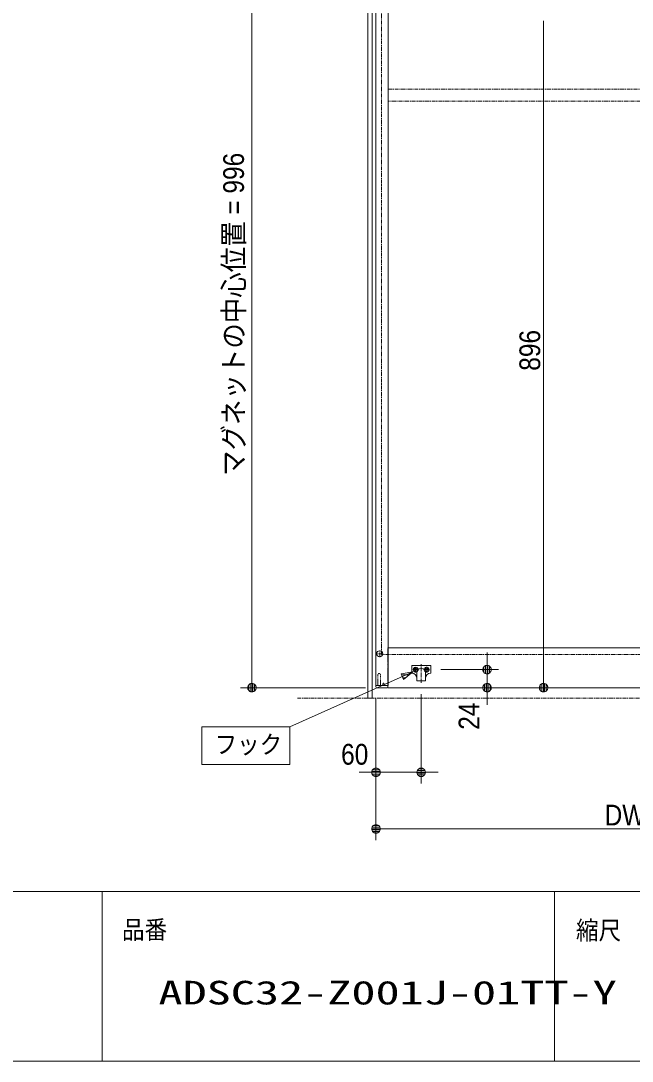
# Model space of a CAD drawing. Units: millimetres, scale not verified. Extents: x -4547 to 4547, y -2284 to 2284.
# Drawn here: x -624 to 188, y -2078 to -697 of the extents above; entities that cross this region are included whole.
import ezdxf
from ezdxf.enums import TextEntityAlignment as Align

# ---------------------------------------------------------------- set-up
doc = ezdxf.new("R2010")
doc.units = ezdxf.units.MM
doc.header["$LTSCALE"] = 20
for name, pattern in [('CHAIN1', [8, 5, -1, 1, -1]), ('DASHED1', [1.8, 1.2, -0.6]), ('DOUBLE_CHAIN1', [8.8, 5, -1, 0.6, -0.6, 0.6, -1])]:
    doc.linetypes.add(name, pattern=pattern)
for name, color, linetype, lineweight in [('0-0_2寸法-2', 7, 'Continuous', 9), ('0-1_0', 7, 'Continuous', 9), ('0-2_2寸法-1', 7, 'Continuous', 9), ('0-3_2寸法-3', 7, 'Continuous', 9), ('0-4_3一般', 7, 'Continuous', 9), ('0-5_1図面枠', 7, 'Continuous', 9)]:
    doc.layers.add(name, color=color, linetype=linetype, lineweight=lineweight)
doc.styles.add('ＭＳ ゴシック', font='')
doc.styles.add('ＭＳ Ｐゴシック', font='')
doc.styles.get('ＭＳ ゴシック').set_extended_font_data('MS Gothic')
doc.styles.get('ＭＳ Ｐゴシック').set_extended_font_data('MS PGothic')

# ---------------------------------------------------------------- blocks, each defined once
blk = doc.blocks.new('_Dot')
at = {"layer": '0-1_0'}
for p, q in [((-10, 0), (-20, 0)), ((9.78, 2), (-9.78, 2)), ((7.99, 6), (-7.99, 6)), ((9.16, -3.98), (-9.16, -3.98)), ((6, -7.98), (-6, -7.98))]:
    blk.add_line(p, q, dxfattribs=at)
for points in [[(10, 0), (9.92, 1.25), (9.69, 2.49), (9.3, 3.68), (8.76, 4.82), (8.09, 5.88), (7.29, 6.85), (6.37, 7.71), (5.36, 8.44), (4.26, 9.05), (3.09, 9.51), (1.87, 9.82), (0.63, 9.98), (-0.63, 9.98), (-1.87, 9.82), (-3.09, 9.51), (-4.26, 9.05), (-5.36, 8.44), (-6.37, 7.71), (-7.29, 6.85), (-8.09, 5.88), (-8.76, 4.82), (-9.3, 3.68), (-9.69, 2.49), (-9.92, 1.25), (-10, 0), (0, 0)], [(-10, 0), (-9.92, -1.25), (-9.69, -2.49), (-9.3, -3.68), (-8.76, -4.82), (-8.09, -5.88), (-7.29, -6.85), (-6.37, -7.71), (-5.36, -8.44), (-4.26, -9.05), (-3.09, -9.51), (-1.87, -9.82), (-0.63, -9.98), (0.63, -9.98), (1.87, -9.82), (3.09, -9.51), (4.26, -9.05), (5.36, -8.44), (6.37, -7.71), (7.29, -6.85), (8.09, -5.88), (8.76, -4.82), (9.3, -3.68), (9.69, -2.49), (9.92, -1.25), (10, 0), (0, 0)]]:
    blk.add_lwpolyline(points, close=True, dxfattribs=at)
blk = doc.blocks.new('グループ-20')
at = {"layer": '0-4_3一般'}
for p, q in [((24712.5, -31052), (25216.5, -31052)), ((24712.5, -31256), (24712.5, -31052)), ((24952.5, -31132), (24976.5, -31132)), ((25216.5, -31052), (25216.5, -31256)), ((24852.5, -31460), (24852.5, -31232)), ((24852.5, -31460), (24852.5, -31396)), ((25076.5, -31460), (24852.5, -31460)), ((25076.5, -31460), (24852.5, -31460)), ((25076.5, -31232), (25076.5, -31460)), ((25076.5, -31396), (25076.5, -31460))]:
    blk.add_line(p, q, dxfattribs=at)
at = {"layer": '0-4_3一般', "linetype": 'CHAIN1'}
for p, q in [((24889.1, -31160), (24743.9, -31160)), ((24816.5, -31232.6), (24816.5, -31087.4)), ((24964.5, -31513.1), (24964.5, -31013.1)), ((25185.1, -31160), (25039.9, -31160)), ((25112.5, -31232.6), (25112.5, -31087.4))]:
    blk.add_line(p, q, dxfattribs=at)
at = {"layer": '0-4_3一般'}
for centre in [(24816.5, -31160), (25112.5, -31160)]:
    blk.add_circle(centre, 42, dxfattribs=at)
for centre, radius, start, end in [((24816.5, -31160), 66, 359.48929, 180), ((24816.5, -31160), 66, 180, 304.71617), ((24952.5, -31232), 100, 90, 180), ((24976.5, -31232), 100, 0, 90), ((25112.5, -31160), 66, 235.28383, 180), ((25112.5, -31160), 66, 180, 180.51071), ((24712.5, -31396), 140, 0, 90), ((25216.5, -31396), 140, 90, 180)]:
    blk.add_arc(centre, radius, start, end, dxfattribs=at)
at = {"layer": '0-4_3一般', "linetype": 'DASHED1'}
for centre, start, end in [((24816.5, -31160), 304.71617, 359.48929), ((25112.5, -31160), 180.51071, 235.28383)]:
    blk.add_arc(centre, 66, start, end, dxfattribs=at)
blk = doc.blocks.new('グループ-26')
at = {"layer": '0-4_3一般'}
for p, q in [((23764.5, -31580), (23764.5, 14720)), ((24084.5, -15760), (24084.5, -1160)), ((24084.5, -16080), (24084.5, -15760)), ((24084.5, -30580), (24084.5, -16080)), ((24084.5, -31580), (24084.5, -30580)), ((24084.5, -30580), (38544.5, -30580)), ((23764.5, -31580), (24082.5, -31580)), ((24082.5, -31580), (24084.5, -31580)), ((24082.5, -31580), (24082.5, -31640)), ((24084.5, -31640), (24082.5, -31640)), ((38544.5, -31640), (24084.5, -31640))]:
    blk.add_line(p, q, dxfattribs=at)
at = {"layer": '0-4_3一般', "linetype": 'DOUBLE_CHAIN1'}
for p, q in [((23907.3, -30760), (23907.3, 13840)), ((24087.3, -30580), (24085.3, -30580)), ((38727.3, -30760), (23907.3, -30760))]:
    blk.add_line(p, q, dxfattribs=at)
at = {"layer": '0-4_3一般', "linetype": 'DASHED1'}
for p, q in [((24084.5, -30580), (24082.5, -30580)), ((24082.5, -30580), (24082.5, -31580))]:
    blk.add_line(p, q, dxfattribs=at)
blk = doc.blocks.new('グループ-27')
at = {"layer": '0-4_3一般', "linetype": 'DOUBLE_CHAIN1'}
for p, q in [((23544.5, -31920), (23544.5, 15080)), ((21681.1, -31920), (40586.3, -31920))]:
    blk.add_line(p, q, dxfattribs=at)
blk = doc.blocks.new('グループ-28')
at = {"layer": '0-4_3一般', "linetype": 'DASHED1'}
for p, q in [((23830.5, -31260), (23810.5, -31294.6)), ((23810.5, -31580), (23810.5, -31294.6)), ((23830.5, -31260), (23864.5, -31260)), ((23884.5, -31294.6), (23864.5, -31260)), ((23884.5, -31294.6), (23884.5, -31580)), ((23944.5, -31541.3), (23944.6, -31541.2)), ((23944.5, -31580), (23944.5, -31541.3)), ((23944.6, -31541.2), (23954.5, -31524)), ((23949.7, -31541.2), (23949.8, -31541.2)), ((23954.5, -31524), (23959.7, -31524)), ((23959.7, -31524), (23969.3, -31524)), ((23979.3, -31541.2), (23978.5, -31541.3)), ((23984.4, -31541.1), (23984.5, -31541.2)), ((23984.5, -31541.2), (23984.5, -31541.3)), ((23984.5, -31541.3), (23984.5, -31580))]:
    blk.add_line(p, q, dxfattribs=at)
at = {"layer": '0-4_3一般'}
for p, q in [((23764.5, -31580), (24082.5, -31580)), ((23764.5, -31620), (23764.5, -31580)), ((24062.5, -31640), (23784.5, -31640)), ((24082.5, -31620), (24082.5, -31580))]:
    blk.add_line(p, q, dxfattribs=at)
at = {"layer": '0-4_3一般', "linetype": 'DASHED1'}
for points in [[(23944.6, -31541.2), (23944.7, -31541.1), (23944.8, -31541.1), (23944.9, -31541), (23945, -31540.9), (23945.1, -31540.8), (23945.2, -31540.8), (23945.3, -31540.7), (23945.4, -31540.7), (23945.6, -31540.6), (23945.7, -31540.6), (23945.8, -31540.6), (23945.9, -31540.6), (23946, -31540.5), (23946.2, -31540.5), (23946.3, -31540.5), (23946.4, -31540.5), (23946.6, -31540.5), (23946.7, -31540.6), (23946.9, -31540.6), (23947, -31540.6), (23947.2, -31540.7), (23947.3, -31540.7), (23947.4, -31540.7), (23947.6, -31540.8), (23947.7, -31540.8), (23947.9, -31540.8), (23948, -31540.9), (23948.2, -31540.9), (23948.3, -31540.9), (23948.4, -31540.9), (23948.6, -31541), (23948.7, -31541), (23948.8, -31541), (23949, -31541.1), (23949.1, -31541.1), (23949.3, -31541.1), (23949.4, -31541.2), (23949.5, -31541.2), (23949.7, -31541.2)], [(23969.3, -31524), (23974.5, -31524), (23984.5, -31541.2)], [(23979.3, -31541.2), (23979.4, -31541.2), (23979.6, -31541.2), (23979.7, -31541.2), (23979.8, -31541.1), (23980, -31541.1), (23980.1, -31541.1), (23980.2, -31541), (23980.4, -31541), (23980.5, -31541), (23980.7, -31540.9), (23980.8, -31540.9), (23980.9, -31540.9), (23981.1, -31540.8), (23981.2, -31540.8), (23981.4, -31540.8), (23981.5, -31540.7), (23981.7, -31540.7), (23981.8, -31540.7), (23982, -31540.6), (23982.1, -31540.6), (23982.3, -31540.6), (23982.4, -31540.5), (23982.5, -31540.5), (23982.7, -31540.5), (23982.8, -31540.5), (23982.9, -31540.5), (23983.1, -31540.5), (23983.2, -31540.5), (23983.3, -31540.5), (23983.5, -31540.6), (23983.6, -31540.6), (23983.7, -31540.6), (23983.8, -31540.7), (23983.9, -31540.7), (23984, -31540.8), (23984.1, -31540.9), (23984.2, -31541), (23984.3, -31541), (23984.4, -31541.1)]]:
    blk.add_lwpolyline(points, dxfattribs=at)
at = {"layer": '0-4_3一般'}
for centre, start, end in [((23784.5, -31620), 180, 270), ((24062.5, -31620), 270, 0)]:
    blk.add_arc(centre, 20, start, end, dxfattribs=at)
blk = doc.blocks.new('グループ-29')
at = {"layer": '0-4_3一般'}
blk.add_lwpolyline([(23544.5, 15080), (23544.5, -31920), (23664.5, -31920), (23664.5, 15080)], close=True, dxfattribs=at)
blk = doc.blocks.new('グループ-33')
at = {"layer": '0-4_3一般', "linetype": 'CHAIN1'}
for p, q in [((23952.5, -30740), (23776.5, -30740)), ((23864.5, -30828), (23864.5, -30652))]:
    blk.add_line(p, q, dxfattribs=at)
at = {"layer": '0-4_3一般'}
blk.add_circle((23864.5, -30740), 80, dxfattribs=at)
blk = doc.blocks.new('グループ-34')
at = {"layer": '0-4_3一般'}
for name in ['グループ-27', 'グループ-29', 'グループ-26', 'グループ-33', 'グループ-20', 'グループ-28']:
    blk.add_blockref(name, (0, 0), dxfattribs=at)
blk = doc.blocks.new('グループ-109')
at = {"layer": '0-4_3一般', "linetype": 'DOUBLE_CHAIN1'}
for points in [[(24084.5, -840), (38544.5, -840), (38544.5, -1160), (24084.5, -1160)], [(24084.5, -15760), (38544.5, -15760), (38544.5, -16080), (24084.5, -16080)]]:
    blk.add_lwpolyline(points, close=True, dxfattribs=at)
blk = doc.blocks.new('グループ-110')
at = {"layer": '0-4_3一般', "linetype": 'CHAIN1'}
for p, q in [((51364.6, -1192.2), (51364.6, -806.4)), ((51364.6, -16112.2), (51364.6, -15726.4))]:
    blk.add_line(p, q, dxfattribs=at)
at = {"layer": '0-4_3一般', "linetype": 'DOUBLE_CHAIN1'}
for p, q in [((51234.6, -15760), (51234.6, -16080)), ((51314.6, -15760), (51234.6, -15760)), ((51314.6, -16080), (51314.6, -15760)), ((51494.6, -15760), (51414.6, -15760)), ((51414.6, -15760), (51414.6, -16080)), ((51494.6, -16080), (51494.6, -15760)), ((51234.6, -16080), (51314.6, -16080)), ((51414.6, -16080), (51494.6, -16080))]:
    blk.add_line(p, q, dxfattribs=at)
for points in [[(51314.6, -1160), (51314.6, -840), (51234.6, -840), (51234.6, -1160)], [(51414.6, -840), (51414.6, -1160), (51494.6, -1160), (51494.6, -840)]]:
    blk.add_lwpolyline(points, close=True, dxfattribs=at)
blk = doc.blocks.new('グループ-111')
at = {"layer": '0-4_3一般'}
for name in ['グループ-110', 'グループ-109']:
    blk.add_blockref(name, (0, 0), dxfattribs=at)
blk = doc.blocks.new('グループ-114')
at = {"layer": '0-5_1図面枠'}
for p, q in [((-60000, -37050), (60000, -37050)), ((16500, -37050), (16500, -41550)), ((28500, -37050), (28500, -41550))]:
    blk.add_line(p, q, dxfattribs=at)
blk.add_lwpolyline([(-60000, 41550), (60000, 41550), (60000, -41550), (-60000, -41550)], close=True, dxfattribs=at)
blk = doc.blocks.new('図面枠')
at = {"layer": '0-5_1図面枠'}
blk.add_blockref('グループ-114', (0, 0), dxfattribs=at)
at = {"layer": '0-5_1図面枠', "style": 'ＭＳ ゴシック', "width": 0.9}
for s, p in [('品番', (17022.4, -38451.2)), ('縮尺', (29074.1, -38468.5))]:
    blk.add_text(s, height=488.1, dxfattribs=at).set_placement(p, align=Align.BOTTOM_LEFT)

msp = doc.modelspace()

# ---------------------------------------------------------------- linework, layer by layer
at = {"layer": '0-0_2寸法-2'}
for p, q in [((-4.97, -1546.74), (-4.97, -1535.49)), ((-66.37, -1558), (10.03, -1558)), ((-4.97, -1582), (-4.97, -1558)), ((10.03, -1582), (10.23, -1582)), ((-152.4, -1596), (-152.4, -1709.27)), ((-92.4, -1590.66), (-92.4, -1709.27)), ((-4.97, -1593.26), (-4.97, -1604.51)), ((-163.65, -1694.27), (-174.91, -1694.27)), ((-92.4, -1694.27), (-152.4, -1694.27)), ((-81.14, -1694.27), (-69.89, -1694.27))]:
    msp.add_line(p, q, dxfattribs=at)
at = {"layer": '0-2_2寸法-1'}
for p, q in [((-317.03, -597.26), (-317.03, -1570.74)), ((70.03, -697.26), (70.03, -1570.74)), ((-166.4, -1582), (-332.03, -1582)), ((85.03, -1582), (85.23, -1582)), ((-152.4, -1596), (-152.4, -1784.27)), ((591.35, -1769.27), (-141.14, -1769.27))]:
    msp.add_line(p, q, dxfattribs=at)
at = {"layer": '0-3_2寸法-3'}
for p, q in [((-103.6, -1560.8), (-266.55, -1634)), ((-108.53, -1564.94), (-118.48, -1564.94)), ((-113.29, -1568.94), (-116.61, -1568.94)), ((-103.76, -1560.94), (-104.37, -1560.94))]:
    msp.add_line(p, q, dxfattribs=at)
for points in [[(-119.13, -1563.54), (-103.6, -1560.8), (-115.68, -1570.94)], [(-119.13, -1563.54), (-103.6, -1560.8), (-115.68, -1570.94)], [(-383.37, -1634), (-266.55, -1634), (-266.55, -1684), (-383.37, -1684)]]:
    msp.add_lwpolyline(points, close=True, dxfattribs=at)

# ---------------------------------------------------------------- block references
at = {"layer": '0-0_2寸法-2', "xscale": 0.5627563, "yscale": 0.5627563}
for p, rotation in [((-4.97, -1558), 270), ((-4.97, -1582), 90), ((-92.4, -1694.27), 180)]:
    msp.add_blockref('_Dot', p, dxfattribs=dict(at, rotation=rotation))
msp.add_blockref('_Dot', (-152.4, -1694.27), dxfattribs=at)
at = {"layer": '0-2_2寸法-1', "xscale": 0.5627563, "yscale": 0.5627563}
for p, rotation in [((-317.03, -1582), 270), ((70.03, -1582), 270), ((-152.4, -1769.27), 180)]:
    msp.add_blockref('_Dot', p, dxfattribs=dict(at, rotation=rotation))
at = {"layer": '0-4_3一般', "xscale": 0.05, "yscale": 0.05}
for name in ['グループ-34', 'グループ-111']:
    msp.add_blockref(name, (-1340.62, 0), dxfattribs=at)
at = {"layer": '0-5_1図面枠', "xscale": 0.05, "yscale": 0.05}
msp.add_blockref('図面枠', (-1340.62, 0), dxfattribs=at)

# ---------------------------------------------------------------- texts
at = {"layer": '0-0_2寸法-2', "style": 'ＭＳ Ｐゴシック', "width": 0.9}
msp.add_text('24', height=27.57, rotation=90, dxfattribs=at).set_placement((-6.83, -1637.81), align=Align.BOTTOM_LEFT)
msp.add_text('60', height=27.57, dxfattribs=at).set_placement((-198.69, -1692.41), align=Align.BOTTOM_LEFT)
at = {"layer": '0-2_2寸法-1', "style": 'ＭＳ Ｐゴシック', "width": 0.9}
for s, height, p in [('マグネットの中心位置 = 996', 27.51, (-319.36, -1301.08)), ('896', 27.57, (73.82, -1161.51))]:
    msp.add_text(s, height=height, rotation=90, dxfattribs=at).set_placement(p, align=Align.BOTTOM_LEFT)
msp.add_text('DW = 755', height=27.57, dxfattribs=at).set_placement((151.04, -1773.06), align=Align.BOTTOM_LEFT)
at = {"layer": '0-3_2寸法-3', "style": 'ＭＳ ゴシック', "width": 0.9}
msp.add_text('フック', height=24.34, dxfattribs=at).set_placement((-366.57, -1676.73), align=Align.BOTTOM_LEFT)
at = {"layer": '0-5_1図面枠', "style": 'ＭＳ ゴシック', "width": 1.5}
msp.add_text('ADSC32-Z001J-01TT-Y', height=31.38, dxfattribs=at).set_placement((-441.18, -2011.68), align=Align.BOTTOM_LEFT)

doc.saveas('drawing.dxf')
